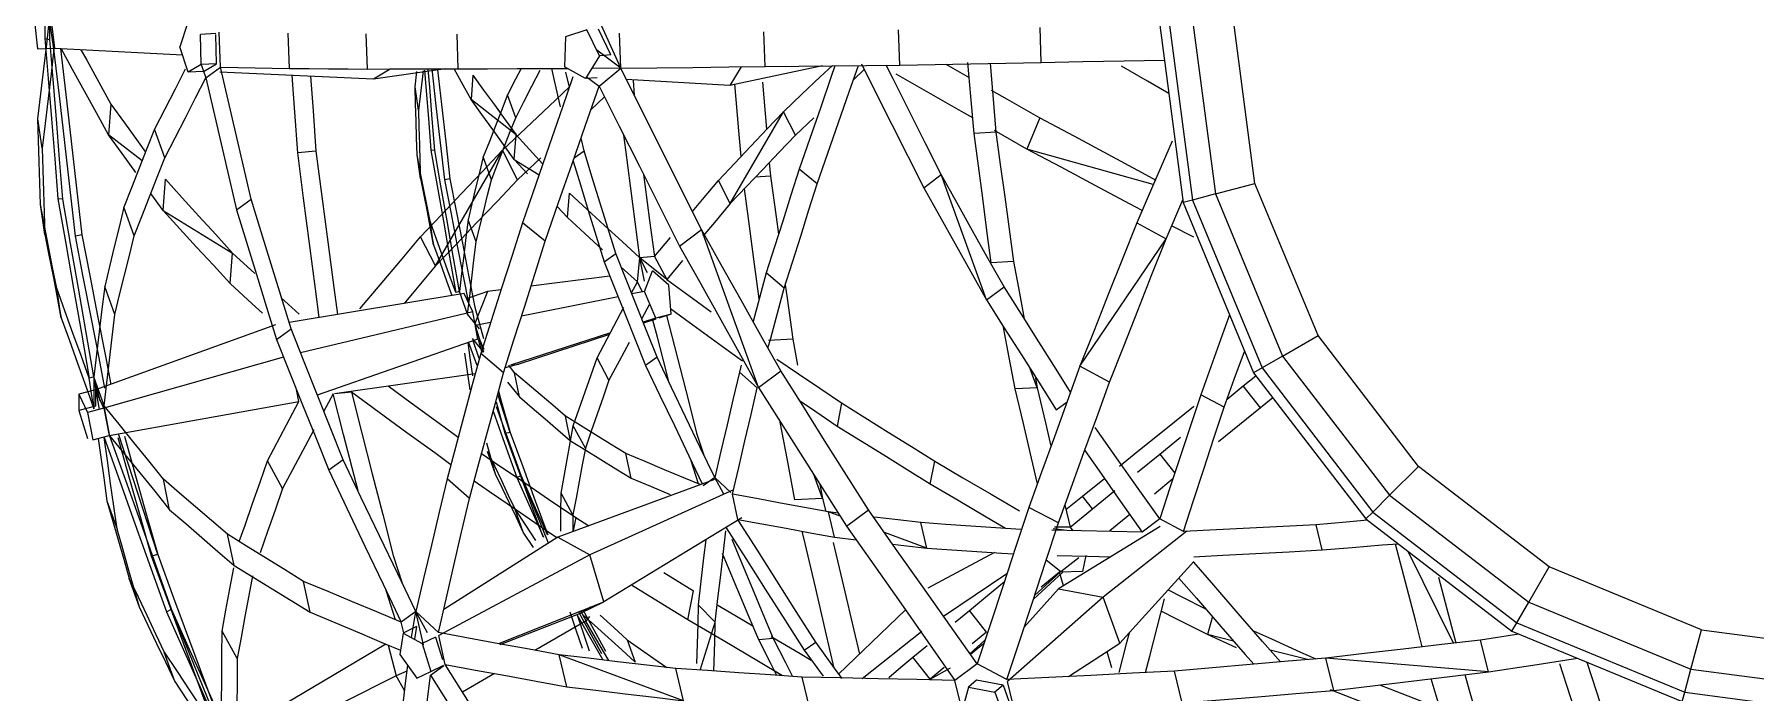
# Model space of a CAD drawing. Header units: inches. Extents: x -1427 to 2274, y -2183 to 260.
# Drawn here: x 785.83 to 793.73, y -434.21 to -431.18 of the extents above; entities that cross this region are included whole.
import ezdxf

# ---------------------------------------------------------------- set-up
doc = ezdxf.new("R2010")
doc.units = ezdxf.units.IN
doc.header["$MEASUREMENT"] = 0
doc.layers.add('G-IMPT', color=8, linetype='Continuous', lineweight=9)

# ---------------------------------------------------------------- blocks, each defined once
blk = doc.blocks.new('Family - ___-2596914-_A1004 - Light Fixture Schedule')
at = {"layer": 'G-IMPT'}
for p, q in [((-22.6524, -431.1246), (-22.638, -431.2503)), ((-22.5626, -431.2507), (-22.5825, -431.1138)), ((-22.5751, -431.1223), (-22.5606, -431.248)), ((-21.9501, -431.1341), (-21.9852, -431.2415)), ((-19.9621, -431.3397), (-20.0724, -431.0964)), ((-17.4917, -431.1182), (-17.3814, -431.9565)), ((-17.447, -431.1182), (-17.3382, -431.9449)), ((-17.338, -431.1182), (-17.2329, -431.9167)), ((-17.0516, -431.8681), (-17.1503, -431.1182)), ((-22.6043, -431.2036), (-22.5816, -431.208)), ((-21.8197, -431.1807), (-21.89, -431.1843)), ((-21.8878, -431.3228), (-21.89, -431.1843)), ((-21.8176, -431.3192), (-21.8196, -431.1843)), ((-21.7984, -431.3352), (-21.8042, -431.1736)), ((-21.4816, -431.3402), (-21.4873, -431.179)), ((-21.1239, -431.3431), (-21.1296, -431.1817)), ((-20.7074, -431.3416), (-20.713, -431.1834)), ((-20.216, -431.1952), (-20.22, -431.3334)), ((-20.1168, -431.1633), (-20.216, -431.1952)), ((-20.0595, -431.2819), (-20.1168, -431.1633)), ((-20.0067, -431.278), (-20.0641, -431.1595)), ((-19.9621, -431.3397), (-19.9679, -431.178)), ((-19.2998, -431.3319), (-19.3054, -431.1723)), ((-18.682, -431.3247), (-18.6877, -431.163)), ((-18.0321, -431.3126), (-18.0377, -431.153)), ((-22.638, -431.2503), (-22.5627, -431.2481)), ((-22.5606, -431.248), (-21.973, -431.2786)), ((-21.9467, -431.3581), (-21.9852, -431.2415)), ((-20.0595, -431.2819), (-20.1232, -431.387)), ((-19.9621, -431.3397), (-20.0715, -431.257)), ((-20.0067, -431.278), (-20.0595, -431.2819)), ((-21.8878, -431.3228), (-21.9467, -431.3581)), ((-21.8764, -431.3545), (-21.9467, -431.3581)), ((-21.8176, -431.3192), (-21.8878, -431.3228)), ((-21.8877, -431.3228), (-21.8658, -431.3836)), ((-21.8763, -431.3545), (-21.8176, -431.3192)), ((-21.8658, -431.3836), (-21.7984, -431.3352)), ((-21.0959, -431.3894), (-21.8021, -431.3579)), ((-20.7655, -431.3418), (-21.0959, -431.3894)), ((-21.0198, -431.3437), (-21.0959, -431.3894)), ((-20.906, -431.4253), (-20.8976, -431.3546)), ((-20.6407, -431.3713), (-20.6486, -431.4829)), ((-20.1232, -431.387), (-20.22, -431.3334)), ((-20.1978, -431.4261), (-20.2136, -431.3576)), ((-20.0705, -431.3831), (-20.1232, -431.387)), ((-20.1184, -431.3789), (-20.0609, -431.4224)), ((-19.9621, -431.3397), (-20.0951, -431.3406)), ((-20.0609, -431.4224), (-19.9621, -431.3397)), ((-19.0359, -431.3288), (-19.4609, -431.4184)), ((-19.4091, -431.3332), (-19.4609, -431.4184)), ((-18.8445, -431.3451), (-18.8936, -431.3921)), ((-18.4708, -431.3208), (-18.363, -431.3822)), ((-20.8905, -431.5322), (-20.906, -431.4253)), ((-20.444, -431.5665), (-20.4815, -431.4622)), ((-19.4609, -431.4184), (-19.9365, -431.3909)), ((-19.9049, -431.3954), (-19.9002, -431.4634)), ((-19.3112, -431.4033), (-19.2931, -431.619)), ((-22.3021, -431.504), (-22.312, -431.6447)), ((-20.4421, -431.645), (-20.6486, -431.4829)), ((-20.0365, -431.471), (-20.0985, -431.5302)), ((-19.4593, -431.9604), (-19.2153, -431.5391)), ((-19.1604, -431.647), (-19.2153, -431.5391)), ((-22.6171, -431.7069), (-22.6367, -431.5721)), ((-22.054, -431.7502), (-22.1013, -431.6187)), ((-19.0762, -431.5665), (-19.1604, -431.647)), ((-18.0395, -431.5664), (-18.0981, -431.7105)), ((-22.1586, -431.7652), (-22.312, -431.6447)), ((-20.4503, -431.7583), (-20.4421, -431.645)), ((-20.1303, -431.7179), (-20.1437, -431.6599)), ((-18.2407, -431.6335), (-18.3407, -431.6395)), ((-18.0981, -431.7105), (-18.2463, -431.6254)), ((-21.3612, -431.7202), (-21.4444, -431.7273)), ((-20.8807, -431.8458), (-20.8966, -431.737)), ((-20.821, -432.1495), (-20.8966, -431.737)), ((-20.815, -431.7168), (-20.8327, -431.7157)), ((-20.812, -432.247), (-20.5042, -431.7157)), ((-20.5552, -431.8513), (-20.5928, -431.7469)), ((-20.435, -431.8517), (-20.5042, -431.7157)), ((-20.3893, -431.8249), (-20.4503, -431.7583)), ((-20.4503, -431.7583), (-20.3366, -431.828)), ((-20.3288, -431.7502), (-20.435, -431.8517)), ((-20.1751, -431.75), (-20.1303, -431.7179)), ((-19.2801, -431.7725), (-19.2749, -431.8347)), ((-17.5182, -431.8733), (-18.0981, -431.7105)), ((-22.062, -431.9921), (-22.0516, -431.8492)), ((-20.7459, -431.8474), (-20.7691, -431.8521)), ((-19.4593, -431.9604), (-19.5134, -431.8544)), ((-19.2749, -431.8347), (-19.3434, -431.8388)), ((-19.0604, -431.8705), (-19.1428, -431.8029)), ((-18.5712, -431.8886), (-18.4918, -431.8279)), ((-18.2837, -432.4029), (-18.4918, -431.8279)), ((-22.062, -431.9921), (-22.118, -431.9142)), ((-20.2063, -432.0247), (-20.1974, -431.9133)), ((-17.2329, -431.9167), (-17.3382, -431.9449)), ((-17.2329, -431.9167), (-17.0516, -431.8681)), ((-17.2329, -431.9167), (-16.9247, -432.6607)), ((-16.7622, -432.5669), (-17.0516, -431.8681)), ((-22.6047, -432.1025), (-22.6249, -431.9653)), ((-22.5294, -432.4855), (-22.6249, -431.9653)), ((-22.5219, -431.9398), (-22.5443, -431.9384)), ((-22.1942, -432.1094), (-22.2416, -431.9777)), ((-22.062, -431.9921), (-21.743, -432.1876)), ((-21.7255, -431.9892), (-21.6583, -431.9411)), ((-20.2063, -432.0247), (-20.2531, -431.9737)), ((-17.4595, -432.122), (-17.3823, -431.9442)), ((-17.3382, -431.9449), (-17.3814, -431.9565)), ((-17.3814, -431.9565), (-17.0578, -432.7376)), ((-17.3382, -431.9449), (-17.0191, -432.7152)), ((-20.821, -432.1495), (-20.8372, -432.0418)), ((-20.6261, -432.1369), (-20.6628, -432.0346)), ((-20.3089, -432.1337), (-20.4127, -432.0484)), ((-19.6917, -432.1564), (-19.5917, -432.0799)), ((-19.3292, -432.8051), (-19.5917, -432.0799)), ((-17.594, -432.0492), (-17.4595, -432.122)), ((-17.3319, -432.1144), (-17.4341, -432.0635)), ((-22.4347, -432.1045), (-22.4641, -432.1105)), ((-20.812, -432.247), (-20.8803, -432.1133)), ((-19.8076, -432.2036), (-19.7341, -432.1163)), ((-17.8556, -432.7076), (-17.4595, -432.122)), ((-21.7542, -432.3281), (-21.743, -432.1876)), ((-21.743, -432.1876), (-21.6411, -432.281)), ((-20.0381, -432.2276), (-19.9847, -432.1895)), ((-19.8858, -432.3202), (-19.96, -432.2518)), ((-19.8858, -432.3202), (-19.8745, -432.2094)), ((-19.8076, -432.2036), (-19.8745, -432.2094)), ((-19.7507, -432.3086), (-19.8745, -432.2094)), ((-19.8386, -432.2786), (-19.8745, -432.2094)), ((-19.8536, -432.3164), (-19.8745, -432.2094)), ((-19.8076, -432.2036), (-19.7507, -432.3086)), ((-19.6779, -432.2216), (-19.7507, -432.3086)), ((-18.1598, -432.2263), (-18.2616, -432.2322)), ((-20.0115, -432.2941), (-20.3739, -432.3392)), ((-19.9126, -432.371), (-19.8858, -432.3202)), ((-19.8615, -432.368), (-19.8858, -432.3202)), ((-19.8534, -432.3637), (-19.8161, -432.2698)), ((-19.7406, -432.3345), (-19.8161, -432.2698)), ((-19.2117, -432.349), (-19.295, -432.2784)), ((-22.5294, -432.4855), (-22.55, -432.3497)), ((-22.2836, -432.4696), (-22.33, -432.3406)), ((-21.521, -432.3911), (-21.4375, -432.4678)), ((-20.6802, -432.3735), (-21.4838, -432.5065)), ((-20.7022, -432.3645), (-20.7194, -432.3684)), ((-20.6647, -432.469), (-20.7022, -432.3645)), ((-20.6412, -432.4571), (-20.6802, -432.3735)), ((-20.5726, -432.364), (-20.669, -432.3977)), ((-20.5726, -432.364), (-20.6309, -432.5109)), ((-20.5113, -432.3563), (-20.5726, -432.364)), ((-19.9739, -432.3881), (-20.4178, -432.4781)), ((-19.8534, -432.3637), (-19.9109, -432.3754)), ((-19.8009, -432.4865), (-19.8534, -432.3637)), ((-19.7312, -432.4685), (-19.7406, -432.3345)), ((-18.2837, -432.4029), (-18.2031, -432.3422)), ((-20.6412, -432.4571), (-21.4311, -432.6457)), ((-20.6107, -432.5359), (-20.6647, -432.469)), ((-20.6171, -432.5831), (-20.6412, -432.4571)), ((-20.6314, -432.4364), (-20.591, -432.5801)), ((-19.8322, -432.4259), (-19.8658, -432.4889)), ((-19.8022, -432.4869), (-19.8592, -432.5054)), ((-19.7312, -432.4685), (-19.8009, -432.4865)), ((-19.7312, -432.4685), (-19.7873, -432.4869)), ((-21.5468, -432.5171), (-22.3728, -432.8162)), ((-21.542, -432.5841), (-21.4747, -432.5359)), ((-20.5595, -432.5068), (-20.629, -432.5209)), ((-20.5897, -432.642), (-20.6289, -432.5211)), ((-20.5888, -432.6312), (-20.6234, -432.5502)), ((-20.0092, -432.5542), (-20.4672, -432.7029)), ((-20.0129, -432.5612), (-20.4297, -432.6985)), ((-19.8002, -432.4912), (-19.8574, -432.51)), ((-16.9247, -432.6607), (-16.7622, -432.5669)), ((-16.3017, -433.1669), (-16.7622, -432.5669)), ((-20.6171, -432.5831), (-21.3547, -432.84)), ((-20.6598, -432.598), (-20.6224, -432.7029)), ((-20.6438, -432.5795), (-20.5922, -432.6431)), ((-20.611, -432.6715), (-20.6397, -432.5909)), ((-20.5972, -432.6451), (-20.6142, -432.5853)), ((-20.4997, -432.7372), (-20.6047, -432.6481)), ((-19.1729, -432.5824), (-19.2839, -432.5888)), ((-19.1729, -432.5824), (-19.1502, -432.7029)), ((-21.5094, -432.6657), (-22.3337, -432.8997)), ((-20.4297, -432.6985), (-20.4926, -432.7148)), ((-20.4488, -432.7368), (-20.4761, -432.7029)), ((-20.4599, -432.7029), (-20.4297, -432.6985)), ((-20.0159, -432.7707), (-20.07, -432.6694)), ((-19.7953, -432.6663), (-19.8476, -432.7037)), ((-19.4086, -432.7029), (-19.4173, -432.7352)), ((-18.0508, -432.8066), (-18.0827, -432.7198)), ((-17.7186, -432.7803), (-17.8556, -432.7076)), ((-17.0191, -432.7152), (-17.0578, -432.7376)), ((-16.9247, -432.6607), (-17.0191, -432.7152)), ((-17.0191, -432.7152), (-16.5115, -433.3767)), ((-16.9247, -432.6607), (-16.4344, -433.2996)), ((-22.3797, -432.7566), (-22.4013, -432.7616)), ((-22.3794, -432.9022), (-22.4013, -432.7616)), ((-22.3797, -432.7566), (-22.3794, -432.9022)), ((-22.3543, -432.9051), (-22.3797, -432.7566)), ((-22.3501, -432.8654), (-22.3797, -432.7566)), ((-22.3323, -432.8885), (-22.3797, -432.7566)), ((-21.2761, -432.8319), (-20.6295, -432.7405)), ((-20.4809, -432.7805), (-20.4266, -432.8475)), ((-20.4266, -432.8475), (-20.4488, -432.7368)), ((-19.336, -432.8065), (-19.4173, -432.7352)), ((-19.3292, -432.8051), (-19.2276, -432.7286)), ((-18.0606, -432.7546), (-18.0508, -432.8066)), ((-17.1797, -432.8581), (-17.1057, -432.7976)), ((-17.1057, -432.7976), (-17.0477, -432.7508)), ((-17.0267, -432.8987), (-17.1057, -432.7976)), ((-17.0578, -432.7376), (-16.5431, -433.4083)), ((-22.3728, -432.8162), (-22.448, -432.8358)), ((-22.448, -432.8358), (-22.409, -432.9194)), ((-22.448, -432.8358), (-22.4479, -432.9102)), ((-22.3337, -432.8997), (-22.3728, -432.8162)), ((-22.3728, -432.8162), (-22.3727, -432.8905)), ((-22.3096, -433.0257), (-21.4394, -432.8695)), ((-21.4394, -432.8695), (-21.4502, -432.8136)), ((-21.2823, -432.8341), (-21.3247, -432.9136)), ((-21.1977, -432.8268), (-21.2761, -432.8336)), ((-20.4922, -433.0167), (-20.5328, -432.8729)), ((-20.4698, -433.011), (-20.5266, -432.8362)), ((-18.9493, -432.8757), (-18.9686, -432.9839)), ((-18.0508, -432.8066), (-18.1517, -432.8116)), ((-17.9638, -432.9072), (-17.9139, -432.8699)), ((-17.1933, -432.8953), (-17.3003, -432.8388)), ((-16.9697, -432.8524), (-17.0267, -432.8987)), ((-22.3727, -432.8905), (-22.4479, -432.9102)), ((-22.4479, -432.9102), (-22.4089, -433.0397)), ((-22.3337, -432.8997), (-22.409, -432.9194)), ((-22.409, -432.9194), (-22.3848, -433.0454)), ((-22.3337, -432.8997), (-22.3096, -433.0257)), ((-22.3059, -433.0279), (-22.3304, -432.8987)), ((-20.1921, -433.05), (-20.2158, -432.9367)), ((-17.3337, -432.8921), (-17.3319, -432.8906)), ((-17.3319, -432.8944), (-17.3337, -432.8921)), ((-22.3848, -433.0454), (-22.3096, -433.0257)), ((-22.0865, -433.5721), (-22.2665, -433.018)), ((-20.4698, -433.011), (-20.4922, -433.0167)), ((-20.1242, -433.0828), (-20.1795, -432.9811)), ((-19.6136, -433.0137), (-19.5802, -433.115)), ((-17.4885, -433.1103), (-17.3928, -433.0321)), ((-20.5359, -433.2026), (-20.5733, -433.0979)), ((-19.9148, -433.2203), (-19.939, -433.1081)), ((-17.5914, -433.1942), (-17.4885, -433.1103)), ((-17.4885, -433.1103), (-17.4195, -433.1985)), ((-21.514, -433.269), (-21.5822, -433.1413)), ((-21.2357, -433.1374), (-21.3017, -433.1846)), ((-19.6046, -433.2477), (-19.6394, -433.1413)), ((-18.5414, -433.2482), (-18.5209, -433.143)), ((-16.4344, -433.2996), (-16.3017, -433.1669)), ((-15.7017, -433.6274), (-16.3017, -433.1669)), ((-22.0321, -433.3659), (-22.0601, -433.2263)), ((-20.6564, -433.3142), (-20.7589, -433.2243)), ((-20.4386, -433.2186), (-20.4196, -433.2091)), ((-20.294, -433.5191), (-20.4196, -433.2091)), ((-19.532, -433.2267), (-20.2511, -433.492)), ((-19.4445, -433.2752), (-20.1038, -433.5735)), ((-19.5308, -433.2181), (-19.5843, -433.2562)), ((-19.4884, -433.295), (-19.5308, -433.2181)), ((-19.4575, -433.2864), (-19.5308, -433.2181)), ((-19.0355, -433.3143), (-19.0756, -433.2049)), ((-19.0478, -433.2488), (-19.0355, -433.3143)), ((-17.8434, -433.303), (-17.7428, -433.2219)), ((-17.4281, -433.2244), (-17.5131, -433.2942)), ((-22.3197, -433.3252), (-22.2731, -433.4555)), ((-20.1811, -433.3887), (-20.2358, -433.2899)), ((-19.4244, -433.4111), (-19.449, -433.2944)), ((-19.0355, -433.3143), (-19.1626, -433.3207)), ((-19.0355, -433.3143), (-19.0215, -433.3734)), ((-17.9538, -433.4262), (-18.0888, -433.355)), ((-17.9239, -433.3441), (-17.8999, -433.4458)), ((-17.919, -433.3648), (-17.8434, -433.303)), ((-17.7973, -433.3619), (-17.8434, -433.303)), ((-16.5115, -433.3767), (-16.4344, -433.2996)), ((-16.4344, -433.2996), (-15.7955, -433.7899)), ((-20.4092, -433.4687), (-20.4461, -433.3654)), ((-20.1811, -433.3887), (-20.1813, -433.4623)), ((-20.1687, -433.4015), (-20.1796, -433.4623)), ((-20.1687, -433.4015), (-20.1083, -433.4393)), ((-19.406, -433.4032), (-20.039, -433.7891)), ((-18.9818, -433.4914), (-19.0091, -433.3757)), ((-18.9545, -433.3958), (-19.0091, -433.3757)), ((-18.9639, -433.3809), (-19.0091, -433.3757)), ((-18.9257, -433.4413), (-18.8256, -433.3664)), ((-18.5568, -433.5427), (-18.5848, -433.4251)), ((-17.6265, -433.3873), (-17.7179, -433.4623)), ((-17.4889, -433.4082), (-17.5695, -433.4685)), ((-17.3802, -433.4655), (-17.4889, -433.4082)), ((-16.7429, -433.5507), (-16.7706, -433.4349)), ((-16.5115, -433.3767), (-16.5431, -433.4083)), ((-16.5431, -433.4083), (-15.8724, -433.923)), ((-16.5115, -433.3767), (-15.85, -433.8843)), ((-21.7362, -433.6214), (-21.7661, -433.4784)), ((-20.2511, -433.492), (-20.7743, -433.8231)), ((-20.3623, -433.5398), (-20.4092, -433.4687)), ((-20.2511, -433.492), (-20.1038, -433.5735)), ((-18.9818, -433.4914), (-18.882, -433.5035)), ((-18.5568, -433.5427), (-18.752, -433.4706)), ((-17.9772, -433.4527), (-17.9152, -433.4595)), ((-17.8999, -433.4458), (-17.9715, -433.4462)), ((-17.4866, -433.4425), (-17.9532, -433.7291)), ((-17.8999, -433.4458), (-17.887, -433.4623)), ((-17.3647, -433.4648), (-17.7479, -433.7666)), ((-22.0865, -433.5721), (-22.1147, -433.5793)), ((-21.0066, -433.5756), (-20.9645, -433.7034)), ((-20.1038, -433.5735), (-20.7962, -433.9424)), ((-20.039, -433.7891), (-20.1038, -433.5735)), ((-18.2474, -433.5626), (-18.5522, -433.7257)), ((-18.0093, -433.5953), (-17.9426, -433.6492)), ((-17.9426, -433.6492), (-17.8606, -433.5845)), ((-17.8273, -433.5761), (-17.8436, -433.6501)), ((-16.1404, -433.9782), (-16.3486, -433.5576)), ((-19.7635, -433.6544), (-19.6284, -433.7386)), ((-18.1898, -433.6597), (-18.4803, -433.8555)), ((-17.9335, -433.6517), (-18.0686, -433.7761)), ((-17.9456, -433.6519), (-18.0625, -433.7577)), ((-17.9489, -433.6519), (-18.0327, -433.7207)), ((-17.9295, -433.7146), (-17.9489, -433.6519)), ((-17.8436, -433.6501), (-17.9456, -433.6519)), ((-17.3319, -433.6042), (-17.6725, -433.979)), ((-15.7955, -433.7899), (-15.7017, -433.6274)), ((-15.0029, -433.9168), (-15.7017, -433.6274)), ((-22.1699, -433.8138), (-22.2171, -433.6818)), ((-21.3865, -433.8361), (-21.417, -433.6946)), ((-20.9953, -433.8707), (-21.0391, -433.7365)), ((-19.6542, -433.8714), (-19.6284, -433.7386)), ((-17.9532, -433.7291), (-18.1108, -433.905)), ((-17.9532, -433.7291), (-17.7479, -433.7666)), ((-22.0471, -433.8339), (-22.0232, -433.8221)), ((-21.7396, -434.5219), (-22.0232, -433.8221)), ((-20.5215, -433.9794), (-20.039, -433.7891)), ((-20.1463, -433.8407), (-20.039, -433.7891)), ((-20.1012, -433.8136), (-20.1463, -433.8407)), ((-20.1201, -433.8763), (-20.1455, -433.8311)), ((-19.6062, -433.8018), (-19.5285, -433.8817)), ((-18.9647, -434.1224), (-18.6558, -433.8254)), ((-18.4266, -433.8819), (-18.3617, -433.8284)), ((-18.2843, -433.9272), (-18.3617, -433.8284)), ((-17.7479, -433.7666), (-18.1876, -434.1537)), ((-17.6725, -433.979), (-17.7479, -433.7666)), ((-15.85, -433.8843), (-15.7955, -433.7899)), ((-15.7955, -433.7899), (-15.0515, -434.0981)), ((-20.9021, -433.8334), (-20.9696, -433.8814)), ((-20.9564, -433.9371), (-20.9696, -433.8814)), ((-20.8991, -433.9022), (-20.9599, -433.9322)), ((-20.9225, -433.9529), (-20.9021, -433.8334)), ((-20.8991, -433.9022), (-20.9084, -433.9607)), ((-20.8673, -433.9857), (-20.9021, -433.8334)), ((-20.8482, -433.9313), (-20.9021, -433.8334)), ((-20.7989, -433.9296), (-20.9021, -433.8334)), ((-20.5158, -433.9844), (-20.1463, -433.8407)), ((-20.1201, -433.8763), (-20.3555, -434.0115)), ((-20.1047, -433.8563), (-20.1201, -433.8763)), ((-19.5977, -434.1021), (-19.5285, -433.8817)), ((-17.2472, -433.8566), (-17.2691, -433.9391)), ((-15.8724, -433.923), (-15.85, -433.8843)), ((-15.85, -433.8843), (-15.0797, -434.2034)), ((-21.7223, -434.0485), (-21.7914, -433.9239)), ((-21.0396, -433.9826), (-21.7855, -434.4249)), ((-21.0289, -433.9871), (-20.992, -434.1279)), ((-20.9599, -433.9322), (-20.9755, -434.0302)), ((-20.9599, -433.9322), (-20.8724, -433.9806)), ((-20.8117, -433.9506), (-20.8724, -433.9806)), ((-20.8724, -433.9806), (-20.8339, -434.1087)), ((-20.8117, -433.9506), (-20.7806, -434.0539)), ((-20.768, -434.0768), (-20.7962, -433.9424)), ((-19.9318, -433.9626), (-19.895, -434.0649)), ((-19.2619, -433.9568), (-19.3288, -433.9625)), ((-19.1199, -434.0109), (-19.0671, -433.9732)), ((-18.8538, -434.14), (-18.5807, -433.9231)), ((-18.6212, -434.0425), (-18.5563, -433.989)), ((-18.2907, -433.9642), (-18.3595, -434.0266)), ((-18.2966, -433.982), (-18.3572, -434.0299)), ((-18.2843, -433.9272), (-18.3488, -433.9812)), ((-17.9069, -434.1312), (-17.6725, -433.979)), ((-17.1495, -433.969), (-17.2691, -433.9391)), ((-17.1362, -433.9992), (-17.2691, -433.9391)), ((-15.8402, -433.9364), (-16.0164, -433.9638)), ((-15.9797, -434.1097), (-16.0164, -433.9638)), ((-15.8724, -433.923), (-15.0913, -434.2466)), ((-15.0515, -434.0981), (-15.0029, -433.9168)), ((-15.0029, -433.9168), (-14.253, -434.0155)), ((-22.0101, -434.1495), (-22.0566, -434.0192)), ((-20.9755, -434.0302), (-20.8976, -434.1393)), ((-20.2097, -434.1781), (-20.2441, -434.0321)), ((-19.6737, -434.2428), (-20.2441, -434.0321)), ((-19.1199, -434.0109), (-19.0332, -434.1303)), ((-18.5422, -434.1433), (-18.6212, -434.0425)), ((-17.7314, -434.0172), (-17.7093, -434.0895)), ((-16.8103, -434.0539), (-16.9817, -434.011)), ((-16.6905, -434.195), (-16.7265, -434.0466)), ((-15.9797, -434.1097), (-16.7265, -434.0466)), ((-20.992, -434.1279), (-21.7621, -434.514)), ((-20.9442, -434.1064), (-20.992, -434.1279)), ((-20.9543, -434.1951), (-20.992, -434.1279)), ((-20.8976, -434.1393), (-20.8339, -434.1087)), ((-20.8354, -434.125), (-20.7732, -434.0805)), ((-20.8339, -434.1087), (-20.7732, -434.0786)), ((-20.5409, -434.118), (-20.688, -434.2025)), ((-19.6737, -434.2428), (-19.709, -434.0945)), ((-19.0949, -434.2801), (-19.1298, -434.134)), ((-18.4777, -434.0893), (-18.5422, -434.1433)), ((-18.5422, -434.1435), (-18.4483, -434.0913)), ((-18.3267, -434.0731), (-18.4284, -434.1492)), ((-18.1896, -434.1454), (-18.3267, -434.0731)), ((-17.3857, -434.2529), (-17.4207, -434.1068)), ((-15.0797, -434.2034), (-15.0515, -434.0981)), ((-15.0515, -434.0981), (-14.253, -434.2032)), ((-18.3929, -434.2975), (-18.4284, -434.1492)), ((-18.3668, -434.1803), (-18.3974, -434.2926)), ((-18.3294, -434.1489), (-18.3668, -434.1803)), ((-18.3668, -434.1803), (-18.2449, -434.2026)), ((-18.2075, -434.1712), (-18.3294, -434.1489)), ((-18.2075, -434.1712), (-18.2449, -434.2026)), ((-18.2449, -434.2026), (-18.2001, -434.3287)), ((-18.2075, -434.1712), (-18.1627, -434.2973)), ((-18.1541, -434.2937), (-18.1876, -434.1537)), ((-15.0913, -434.2466), (-15.0797, -434.2034)), ((-15.0797, -434.2034), (-14.253, -434.3123))]:
    blk.add_line(p, q, dxfattribs=at)
at = {"layer": 'G-IMPT', "flags": 128}
for points in [[(-22.5969, -430.4666), (-22.5987, -430.6509), (-22.6006, -430.8351), (-22.6025, -431.0194), (-22.6043, -431.2036)], [(-22.5816, -431.208), (-22.5798, -431.0245), (-22.5779, -430.8409), (-22.5761, -430.6574), (-22.5743, -430.4738)], [(-22.6367, -431.5721), (-22.6231, -431.4575), (-22.6096, -431.3429), (-22.596, -431.2284), (-22.5825, -431.1138)], [(-22.6043, -431.2036), (-22.5893, -431.3873), (-22.5743, -431.571), (-22.5593, -431.7547), (-22.5443, -431.9384)], [(-22.5219, -431.9398), (-22.5368, -431.7568), (-22.5517, -431.5739), (-22.5667, -431.391), (-22.5816, -431.208)], [(-22.5626, -431.2507), (-22.5762, -431.3648), (-22.5899, -431.4788), (-22.6035, -431.5929), (-22.6171, -431.7069)], [(-22.4641, -432.1105), (-22.4887, -431.8955), (-22.5133, -431.6806), (-22.538, -431.4657), (-22.5626, -431.2507)], [(-22.5323, -431.2495), (-22.5083, -431.4596), (-22.4838, -431.6746), (-22.4593, -431.8895), (-22.4347, -432.1045)], [(-22.312, -431.6447), (-22.3672, -431.5447), (-22.4224, -431.4447), (-22.4776, -431.3447), (-22.5301, -431.2496)], [(-22.4391, -431.2543), (-22.4125, -431.3028), (-22.3573, -431.4034), (-22.3021, -431.504)], [(-18.0321, -431.3126), (-17.8416, -431.3089), (-17.6512, -431.3053), (-17.4676, -431.3018)], [(-21.9603, -431.3434), (-22.0073, -431.4352), (-22.0543, -431.5269), (-22.1013, -431.6187)], [(-22.054, -431.7502), (-22.007, -431.6585), (-21.9599, -431.5669), (-21.9129, -431.4752), (-21.8658, -431.3836)], [(-21.8658, -431.3836), (-21.8307, -431.535), (-21.7956, -431.6864), (-21.7606, -431.8378), (-21.7255, -431.9892)], [(-21.7984, -431.3352), (-21.7192, -431.3365), (-21.64, -431.3377), (-21.5608, -431.339), (-21.4816, -431.3402)], [(-21.6583, -431.9411), (-21.6933, -431.7897), (-21.7283, -431.6382), (-21.7634, -431.4867), (-21.7984, -431.3352)], [(-21.4816, -431.3402), (-21.3922, -431.3409), (-21.3028, -431.3417), (-21.2133, -431.3424), (-21.1239, -431.3431)], [(-21.4444, -431.7273), (-21.4575, -431.5416), (-21.4694, -431.3727)], [(-21.3849, -431.3765), (-21.374, -431.5344), (-21.3612, -431.7202)], [(-21.1239, -431.3431), (-21.0198, -431.3427), (-20.9156, -431.3423), (-20.8115, -431.342), (-20.7074, -431.3416)], [(-20.8689, -431.3514), (-20.8797, -431.4418), (-20.8905, -431.5322)], [(-20.8627, -431.3485), (-20.8565, -431.4245), (-20.8446, -431.5701), (-20.8327, -431.7157)], [(-20.815, -431.7168), (-20.8268, -431.5718), (-20.8386, -431.4267), (-20.8453, -431.3455)], [(-20.7691, -431.8521), (-20.7887, -431.6817), (-20.8082, -431.5113), (-20.8276, -431.3423)], [(-20.803, -431.3472), (-20.7848, -431.5065), (-20.7653, -431.677), (-20.7459, -431.8474)], [(-20.6486, -431.4829), (-20.6923, -431.4036), (-20.7265, -431.3416)], [(-20.7074, -431.3416), (-20.5726, -431.3415), (-20.4379, -431.3413), (-20.3032, -431.3412), (-20.206, -431.3411)], [(-20.6407, -431.3713), (-20.5911, -431.4397), (-20.5414, -431.5081), (-20.4917, -431.5766), (-20.4421, -431.645)], [(-20.4196, -431.3413), (-20.4443, -431.3895), (-20.4815, -431.4622)], [(-20.444, -431.5665), (-20.4067, -431.4938), (-20.3694, -431.4212), (-20.3321, -431.3485)], [(-20.1816, -431.3793), (-20.2295, -431.5179), (-20.2906, -431.6948), (-20.3517, -431.8716), (-20.4127, -432.0484)], [(-20.2797, -431.3412), (-20.267, -431.3959), (-20.2392, -431.5159)], [(-19.9621, -431.3397), (-19.7965, -431.3377), (-19.631, -431.3358), (-19.4654, -431.3338), (-19.2998, -431.3319)], [(-19.5917, -432.0799), (-19.6843, -431.8948), (-19.7769, -431.7098), (-19.8695, -431.5247), (-19.9621, -431.3397)], [(-19.2998, -431.3319), (-19.1453, -431.3301), (-18.9909, -431.3283), (-18.8364, -431.3265), (-18.682, -431.3247)], [(-19.2153, -431.5391), (-19.1308, -431.4591), (-19.0464, -431.379), (-18.9909, -431.3264)], [(-18.9788, -431.3282), (-18.9975, -431.3824), (-19.0459, -431.5225), (-19.0944, -431.6627), (-19.1428, -431.8029)], [(-19.0604, -431.8705), (-19.0113, -431.7295), (-18.9621, -431.5886), (-18.913, -431.4476), (-18.8709, -431.3269)], [(-18.8573, -431.3197), (-18.7907, -431.4521), (-18.7175, -431.5976), (-18.6443, -431.7431), (-18.5712, -431.8886)], [(-18.4918, -431.8279), (-18.5652, -431.6812), (-18.6387, -431.5345), (-18.7121, -431.3877), (-18.7433, -431.3254)], [(-18.3469, -431.5677), (-18.3978, -431.5384), (-18.5477, -431.4524), (-18.6975, -431.3664)], [(-18.682, -431.3247), (-18.5195, -431.3217), (-18.357, -431.3186), (-18.1946, -431.3156), (-18.0321, -431.3126)], [(-18.3407, -431.6395), (-18.3555, -431.4685), (-18.3689, -431.313)], [(-18.2673, -431.317), (-18.2551, -431.4625), (-18.2407, -431.6335)], [(-17.4474, -431.4548), (-17.5453, -431.3986), (-17.6641, -431.3304)], [(-20.8966, -431.737), (-20.899, -431.6591), (-20.9013, -431.5812), (-20.9036, -431.5032), (-20.906, -431.4253)], [(-20.4815, -431.4622), (-20.5093, -431.5334), (-20.5371, -431.6046), (-20.5649, -431.6757), (-20.5928, -431.7469)], [(-20.5042, -431.7157), (-20.3976, -431.6147), (-20.2911, -431.5137), (-20.1973, -431.4247)], [(-20.3089, -432.1337), (-20.2469, -431.9558), (-20.1849, -431.778), (-20.1229, -431.6002), (-20.0609, -431.4224)], [(-20.0609, -431.4224), (-19.9686, -431.6059), (-19.8763, -431.7894), (-19.784, -431.9729), (-19.6917, -432.1564)], [(-19.4095, -431.7445), (-19.4197, -431.6266), (-19.4384, -431.4109)], [(-18.2615, -431.44), (-18.1895, -431.481), (-18.0395, -431.5664)], [(-22.3021, -431.504), (-22.2395, -431.5903), (-22.1768, -431.6766), (-22.1425, -431.724)], [(-20.8905, -431.5322), (-20.888, -431.6106), (-20.8856, -431.689), (-20.8831, -431.7674), (-20.8807, -431.8458)], [(-20.4503, -431.7583), (-20.4999, -431.6894), (-20.5494, -431.6206), (-20.599, -431.5517), (-20.6486, -431.4829)], [(-19.5134, -431.8544), (-19.4389, -431.7755), (-19.3643, -431.6967), (-19.2898, -431.6179), (-19.2153, -431.5391)], [(-22.6249, -431.9653), (-22.6278, -431.867), (-22.6308, -431.7687), (-22.6337, -431.6704), (-22.6367, -431.5721)], [(-22.1013, -431.6187), (-22.1364, -431.7084), (-22.1715, -431.7982), (-22.2065, -431.888), (-22.2416, -431.9777)], [(-20.5552, -431.8513), (-20.5274, -431.7801), (-20.4996, -431.7089), (-20.4718, -431.6377), (-20.444, -431.5665)], [(-18.0395, -431.5664), (-17.8832, -431.6504), (-17.7268, -431.7345), (-17.5705, -431.8185), (-17.5065, -431.8529)], [(-22.187, -431.8184), (-22.2495, -431.7316), (-22.312, -431.6447)], [(-20.4421, -431.645), (-20.3809, -431.7121), (-20.3197, -431.7791)], [(-19.8745, -432.2094), (-19.896, -432.0442), (-19.9176, -431.8789), (-19.9392, -431.7136), (-19.9478, -431.6472)], [(-19.1604, -431.647), (-19.2352, -431.7253), (-19.3099, -431.8037), (-19.3846, -431.882), (-19.4593, -431.9604)], [(-18.2616, -432.2322), (-18.2813, -432.084), (-18.3011, -431.9359), (-18.3209, -431.7877), (-18.3407, -431.6395)], [(-18.2407, -431.6335), (-18.2204, -431.7817), (-18.2002, -431.9299), (-18.18, -432.0781), (-18.1598, -432.2263)], [(-17.4321, -431.6736), (-17.5131, -431.8614), (-17.594, -432.0492)], [(-22.6171, -431.7069), (-22.614, -431.8058), (-22.6109, -431.9047), (-22.6078, -432.0036), (-22.6047, -432.1025)], [(-22.1942, -432.1094), (-22.1592, -432.0196), (-22.1241, -431.9298), (-22.0891, -431.84), (-22.054, -431.7502)], [(-21.3458, -432.4836), (-21.3628, -432.3527), (-21.39, -432.1442), (-21.4172, -431.9358), (-21.4444, -431.7273)], [(-21.3612, -431.7202), (-21.3337, -431.9286), (-21.3062, -432.137), (-21.2788, -432.3454), (-21.2624, -432.4698)], [(-20.8372, -432.0418), (-20.8521, -431.9656), (-20.8669, -431.8894), (-20.8818, -431.8132), (-20.8966, -431.737)], [(-20.8803, -432.1133), (-20.7862, -432.0139), (-20.6922, -431.9145), (-20.5982, -431.8151), (-20.5042, -431.7157)], [(-20.8327, -431.7157), (-20.8044, -431.8789), (-20.776, -432.0421), (-20.7477, -432.2052), (-20.7194, -432.3684)], [(-20.7022, -432.3645), (-20.7304, -432.2025), (-20.7586, -432.0406), (-20.7868, -431.8787), (-20.815, -431.7168)], [(-20.5928, -431.7469), (-20.6103, -431.8188), (-20.6278, -431.8907), (-20.6453, -431.9626), (-20.6628, -432.0346)], [(-20.1806, -431.7657), (-20.1472, -431.8739), (-20.1108, -431.9918), (-20.0745, -432.1097), (-20.0381, -432.2276)], [(-19.9847, -432.1895), (-20.0211, -432.0716), (-20.0575, -431.9537), (-20.0939, -431.8358), (-20.1303, -431.7179)], [(-17.5695, -431.9925), (-17.6277, -431.9614), (-17.7845, -431.8778), (-17.9413, -431.7941), (-18.0981, -431.7105)], [(-22.0516, -431.8492), (-21.9744, -431.9338), (-21.8973, -432.0184), (-21.8201, -432.103), (-21.743, -432.1876)], [(-20.8807, -431.8458), (-20.8657, -431.9217), (-20.8508, -431.9976), (-20.8359, -432.0735), (-20.821, -432.1495)], [(-20.435, -431.8517), (-20.5293, -431.9505), (-20.6235, -432.0494), (-20.7177, -432.1482), (-20.812, -432.247)], [(-20.6593, -432.4184), (-20.6834, -432.2942), (-20.712, -432.1468), (-20.7405, -431.9995), (-20.7691, -431.8521)], [(-20.7459, -431.8474), (-20.7173, -431.9947), (-20.6887, -432.1419), (-20.6601, -432.2892), (-20.6314, -432.4364)], [(-20.6261, -432.1369), (-20.6084, -432.0655), (-20.5906, -431.9941), (-20.5729, -431.9227), (-20.5552, -431.8513)], [(-19.8572, -431.8274), (-19.8512, -431.8732), (-19.8294, -432.0384), (-19.8076, -432.2036)], [(-19.6333, -431.9967), (-19.587, -431.9417), (-19.5134, -431.8544)], [(-19.1428, -431.8029), (-19.1808, -431.9218), (-19.2189, -432.0407), (-19.257, -432.1595), (-19.295, -432.2784)], [(-19.2749, -431.8347), (-19.2494, -432.0216), (-19.2385, -432.1018)], [(-18.2031, -432.3422), (-18.2753, -432.2136), (-18.3475, -432.0851), (-18.4197, -431.9565), (-18.4918, -431.8279)], [(-20.1974, -431.9133), (-20.1167, -431.9873), (-20.0359, -432.0614), (-19.9552, -432.1354), (-19.8745, -432.2094)], [(-19.3269, -432.3976), (-19.3512, -432.2161), (-19.3761, -432.0292), (-19.3944, -431.8923)], [(-19.2117, -432.349), (-19.1739, -432.2294), (-19.1361, -432.1098), (-19.0982, -431.9901), (-19.0604, -431.8705)], [(-18.5712, -431.8886), (-18.4993, -432.0171), (-18.4274, -432.1457), (-18.3556, -432.2743), (-18.2837, -432.4029)], [(-22.55, -432.3497), (-22.5687, -432.2536), (-22.5874, -432.1575), (-22.6062, -432.0614), (-22.6249, -431.9653)], [(-22.5443, -431.9384), (-22.5085, -432.1442), (-22.4728, -432.35), (-22.437, -432.5558), (-22.4013, -432.7616)], [(-22.3797, -432.7566), (-22.4152, -432.5524), (-22.4508, -432.3482), (-22.4863, -432.144), (-22.5219, -431.9398)], [(-22.2416, -431.9777), (-22.2637, -432.0684), (-22.2858, -432.1591), (-22.3079, -432.2499), (-22.33, -432.3406)], [(-21.7542, -432.3281), (-21.8311, -432.2441), (-21.9081, -432.1601), (-21.985, -432.0761), (-22.062, -431.9921)], [(-21.7255, -431.9892), (-21.6796, -432.138), (-21.6338, -432.2867), (-21.5879, -432.4354), (-21.542, -432.5841)], [(-21.4747, -432.5359), (-21.5206, -432.3872), (-21.5665, -432.2385), (-21.6124, -432.0898), (-21.6583, -431.9411)], [(-19.4593, -431.9604), (-19.5322, -432.0474), (-19.5854, -432.111)], [(-20.7194, -432.3684), (-20.7488, -432.2868), (-20.7783, -432.2051), (-20.8078, -432.1235), (-20.8372, -432.0418)], [(-20.6628, -432.0346), (-20.6727, -432.117), (-20.6825, -432.1995), (-20.6924, -432.282), (-20.7022, -432.3645)], [(-20.4127, -432.0484), (-20.4607, -432.1983), (-20.5087, -432.3483), (-20.5567, -432.4982), (-20.6047, -432.6481)], [(-20.0461, -432.1725), (-20.1262, -432.0986), (-20.2063, -432.0247)], [(-19.2276, -432.7286), (-19.3186, -432.5664), (-19.4096, -432.4043), (-19.5007, -432.2421), (-19.5917, -432.0799)], [(-17.594, -432.0492), (-17.6594, -432.2138), (-17.7248, -432.3784), (-17.7902, -432.543), (-17.8556, -432.7076)], [(-22.6047, -432.1025), (-22.5859, -432.1982), (-22.5671, -432.294), (-22.5483, -432.3897), (-22.5294, -432.4855)], [(-22.3287, -432.8083), (-22.3559, -432.668), (-22.392, -432.4821), (-22.428, -432.2963), (-22.4641, -432.1105)], [(-22.4347, -432.1045), (-22.3987, -432.2902), (-22.3626, -432.476), (-22.3265, -432.6617), (-22.3015, -432.7904)], [(-22.2836, -432.4696), (-22.2613, -432.3795), (-22.2389, -432.2895), (-22.2166, -432.1995), (-22.1942, -432.1094)], [(-21.1585, -432.4437), (-21.0658, -432.3335), (-20.973, -432.2234), (-20.8803, -432.1133)], [(-20.821, -432.1495), (-20.7912, -432.2321), (-20.7615, -432.3147), (-20.7369, -432.3829)], [(-20.6647, -432.469), (-20.655, -432.386), (-20.6454, -432.3029), (-20.6357, -432.2199), (-20.6261, -432.1369)], [(-20.4997, -432.7372), (-20.452, -432.5863), (-20.4043, -432.4354), (-20.3566, -432.2845), (-20.3089, -432.1337)], [(-19.6917, -432.1564), (-19.6011, -432.3186), (-19.5105, -432.4808), (-19.4198, -432.6429), (-19.3292, -432.8051)], [(-17.7186, -432.7803), (-17.6538, -432.6157), (-17.589, -432.4511), (-17.5243, -432.2865), (-17.4595, -432.122)], [(-20.812, -432.247), (-20.9039, -432.3568), (-20.956, -432.4192)], [(-20.0381, -432.2276), (-19.9905, -432.3467), (-19.9428, -432.4657), (-19.8952, -432.5847), (-19.8476, -432.7037)], [(-19.7953, -432.6663), (-19.8426, -432.5471), (-19.89, -432.4279), (-19.9374, -432.3087), (-19.9847, -432.1895)], [(-18.1598, -432.2263), (-18.1325, -432.3714), (-18.1104, -432.4894)], [(-21.6065, -432.4643), (-21.6531, -432.4213), (-21.7542, -432.3281)], [(-19.7507, -432.3086), (-19.649, -432.3833), (-19.5474, -432.4579)], [(-19.295, -432.2784), (-19.3256, -432.3926), (-19.3548, -432.5019)], [(-22.4013, -432.7616), (-22.4385, -432.6587), (-22.4756, -432.5557), (-22.5128, -432.4527), (-22.55, -432.3497)], [(-22.33, -432.3406), (-22.3424, -432.4446), (-22.3548, -432.5486), (-22.3673, -432.6526), (-22.3797, -432.7566)], [(-19.2864, -432.6239), (-19.2739, -432.5778), (-19.2428, -432.4634), (-19.2117, -432.349)], [(-19.2068, -432.3335), (-19.1984, -432.3955), (-19.1729, -432.5824)], [(-18.2837, -432.4029), (-18.2037, -432.529), (-18.1237, -432.6551), (-18.0438, -432.7811), (-17.9638, -432.9072)], [(-17.8982, -432.826), (-17.9641, -432.7214), (-18.0438, -432.595), (-18.1235, -432.4686), (-18.2031, -432.3422)], [(-22.5294, -432.4855), (-22.4919, -432.5897), (-22.4544, -432.6939), (-22.4169, -432.7981), (-22.3794, -432.9022)], [(-22.3323, -432.8885), (-22.3201, -432.7838), (-22.308, -432.6791), (-22.2958, -432.5743), (-22.2836, -432.4696)], [(-20.07, -432.6694), (-20.0239, -432.5821), (-19.9779, -432.4948), (-19.9472, -432.4367)], [(-19.7515, -432.4737), (-19.7273, -432.5685), (-19.6894, -432.7169), (-19.6515, -432.8653), (-19.6136, -433.0137)], [(-19.4035, -432.6838), (-19.4623, -432.641), (-19.5632, -432.5673), (-19.6642, -432.4937), (-19.733, -432.4435)], [(-17.168, -432.4716), (-17.2079, -432.5822), (-17.2541, -432.7105), (-17.3003, -432.8388)], [(-21.2357, -433.1374), (-21.2955, -432.987), (-21.3552, -432.8367), (-21.415, -432.6863), (-21.4747, -432.5359)], [(-19.7411, -432.7793), (-19.7557, -432.7226), (-19.794, -432.5742), (-19.8141, -432.4961)], [(-18.1517, -432.8116), (-18.1791, -432.6668), (-18.2053, -432.529)], [(-21.542, -432.5841), (-21.4819, -432.7342), (-21.4219, -432.8843), (-21.3618, -433.0344), (-21.3017, -433.1846)], [(-20.6047, -432.6481), (-20.6433, -432.7922), (-20.6818, -432.9362), (-20.7204, -433.0802), (-20.7589, -433.2243)], [(-20.6783, -432.6475), (-20.6665, -432.7314), (-20.6547, -432.8152)], [(-20.6412, -432.7515), (-20.6529, -432.668), (-20.6626, -432.5989)], [(-19.924, -432.5983), (-19.9699, -432.6845), (-20.0159, -432.7707)], [(-17.1933, -432.8953), (-17.1467, -432.7672), (-17.1, -432.6392)], [(-20.1795, -432.9811), (-20.1521, -432.9032), (-20.1247, -432.8252), (-20.0974, -432.7473), (-20.07, -432.6694)], [(-19.8476, -432.7037), (-19.7818, -432.8418), (-19.7159, -432.98), (-19.6501, -433.1181), (-19.5884, -433.2475)], [(-19.5308, -433.2181), (-19.5969, -433.0802), (-19.663, -432.9422), (-19.7292, -432.8043), (-19.7953, -432.6663)], [(-19.2454, -432.6744), (-19.1467, -432.7415), (-19.048, -432.8086), (-18.9493, -432.8757)], [(-17.8556, -432.7076), (-17.9139, -432.8694), (-17.9722, -433.0313), (-18.0305, -433.1932), (-18.0888, -433.355)], [(-21.0288, -432.7969), (-20.9231, -432.8746), (-20.7948, -432.9687), (-20.7077, -433.0327)], [(-20.6564, -433.3142), (-20.6172, -433.17), (-20.5781, -433.0257), (-20.5389, -432.8814), (-20.4997, -432.7372)], [(-20.2158, -432.9367), (-20.274, -432.8867), (-20.3323, -432.8367), (-20.3906, -432.7868), (-20.4488, -432.7368)], [(-20.0159, -432.7707), (-20.043, -432.8487), (-20.07, -432.9268), (-20.0971, -433.0048), (-20.1242, -433.0828)], [(-19.4173, -432.7352), (-19.4456, -432.8559), (-19.474, -432.9767), (-19.5024, -433.0974), (-19.5308, -433.2181)], [(-19.3292, -432.8051), (-19.2283, -432.9642), (-19.1274, -433.1232), (-19.0265, -433.2822), (-18.9257, -433.4413)], [(-18.8256, -433.3664), (-18.9261, -433.2069), (-19.0266, -433.0475), (-19.1271, -432.8881), (-19.2276, -432.7286)], [(-17.9538, -433.4262), (-17.895, -433.2647), (-17.8362, -433.1032), (-17.7774, -432.9418), (-17.7186, -432.7803)], [(-21.5822, -433.1413), (-21.5241, -433.0312), (-21.4661, -432.9211), (-21.4389, -432.8695)], [(-21.1674, -433.2799), (-21.1859, -433.2084), (-21.2341, -433.0212), (-21.2823, -432.8341)], [(-20.7416, -433.1595), (-20.8157, -433.1054), (-20.9431, -433.0126), (-21.0704, -432.9197), (-21.1977, -432.8268)], [(-21.1977, -432.8268), (-21.15, -433.014), (-21.1022, -433.2012), (-21.0544, -433.3884), (-21.0066, -433.5756)], [(-20.5229, -432.8224), (-20.5102, -432.8673), (-20.4698, -433.011)], [(-20.4266, -432.8475), (-20.368, -432.8981), (-20.3093, -432.9488), (-20.2507, -432.9994), (-20.1921, -433.05)], [(-19.449, -433.2944), (-19.4207, -433.1724), (-19.3925, -433.0504), (-19.3642, -432.9285), (-19.336, -432.8065)], [(-18.9686, -432.9839), (-19.0668, -432.9166), (-19.1413, -432.8654)], [(-18.9493, -432.8757), (-18.8422, -432.9426), (-18.7351, -433.0094), (-18.628, -433.0762), (-18.5209, -433.143)], [(-18.0498, -433.2468), (-18.0774, -433.129), (-18.1145, -432.9703), (-18.1517, -432.8116)], [(-18.0508, -432.8066), (-18.0131, -432.9664), (-17.9876, -433.0742)], [(-17.3003, -432.8388), (-17.3475, -432.9812), (-17.3946, -433.1235), (-17.4418, -433.2658), (-17.4889, -433.4082)], [(-22.0601, -433.2263), (-22.1281, -433.1418), (-22.1962, -433.0574), (-22.2643, -432.9729), (-22.3323, -432.8885)], [(-20.5475, -432.9131), (-20.4951, -433.06), (-20.4386, -433.2186)], [(-20.4196, -433.2091), (-20.4756, -433.0517), (-20.5317, -432.8943)], [(-19.939, -433.1081), (-20.0082, -433.0652), (-20.0774, -433.0224), (-20.1466, -432.9795), (-20.2158, -432.9367)], [(-17.6736, -433.1661), (-17.5886, -433.0975), (-17.4612, -432.9948), (-17.3337, -432.8921)], [(-17.3802, -433.4655), (-17.3335, -433.3229), (-17.2867, -433.1804), (-17.24, -433.0378), (-17.1933, -432.8953)], [(-17.0267, -432.8987), (-17.1226, -432.9765), (-17.2186, -433.0543)], [(-22.3601, -433.0389), (-22.3495, -433.1137), (-22.3346, -433.2194), (-22.3197, -433.3252)], [(-22.3323, -433.0342), (-22.261, -433.2341), (-22.1897, -433.4341), (-22.1184, -433.634), (-22.0471, -433.8339)], [(-22.2731, -433.4555), (-22.2879, -433.3502), (-22.3027, -433.2448), (-22.3175, -433.1395), (-22.3323, -433.0342)], [(-22.3059, -433.0279), (-22.2375, -433.1124), (-22.169, -433.1969), (-22.1005, -433.2814), (-22.0321, -433.3659)], [(-22.0232, -433.8221), (-22.0938, -433.6235), (-22.1645, -433.425), (-22.2352, -433.2264), (-22.3059, -433.0279)], [(-22.1147, -433.5793), (-22.166, -433.398), (-22.2173, -433.2166), (-22.2686, -433.0352)], [(-22.2394, -433.0286), (-22.1885, -433.2098), (-22.1375, -433.391), (-22.0865, -433.5721)], [(-21.3699, -432.9986), (-21.3981, -433.0516), (-21.4561, -433.1603), (-21.514, -433.269)], [(-20.3174, -433.4904), (-20.3756, -433.3325), (-20.4339, -433.1746), (-20.4922, -433.0167)], [(-20.4698, -433.011), (-20.4119, -433.1677), (-20.3539, -433.3245), (-20.296, -433.4812)], [(-20.2358, -433.2899), (-20.2217, -433.2127), (-20.2077, -433.1355), (-20.1936, -433.0583), (-20.1795, -432.9811)], [(-19.1626, -433.3207), (-19.1973, -433.138), (-19.2303, -432.9642)], [(-18.5414, -433.2482), (-18.6482, -433.1821), (-18.755, -433.116), (-18.8618, -433.05), (-18.9686, -432.9839)], [(-17.4889, -433.4082), (-17.5878, -433.2681), (-17.6867, -433.128), (-17.7856, -432.9879)], [(-20.6004, -433.1079), (-20.5422, -433.1476), (-20.4177, -433.2322), (-20.2932, -433.3169), (-20.1687, -433.4015)], [(-20.5359, -433.2026), (-20.5564, -433.1316), (-20.5768, -433.0606)], [(-20.5733, -433.0979), (-20.5415, -433.1648), (-20.5097, -433.2317), (-20.4779, -433.2985), (-20.4461, -433.3654)], [(-20.1921, -433.05), (-20.1227, -433.0926), (-20.0534, -433.1352), (-19.9841, -433.1777), (-19.9148, -433.2203)], [(-20.1242, -433.0828), (-20.1384, -433.1593), (-20.1526, -433.2358), (-20.1668, -433.3122), (-20.1811, -433.3887)], [(-19.5972, -433.2508), (-19.673, -433.2192), (-19.7617, -433.1822), (-19.8503, -433.1451), (-19.939, -433.1081)], [(-17.8328, -433.0937), (-17.7666, -433.1879), (-17.6681, -433.3282), (-17.5695, -433.4685)], [(-21.7124, -433.5117), (-21.6858, -433.4361), (-21.6513, -433.3378), (-21.6168, -433.2396), (-21.5822, -433.1413)], [(-21.3017, -433.1846), (-21.2187, -433.3588), (-21.1357, -433.533), (-21.0526, -433.7072), (-20.9696, -433.8814)], [(-20.9021, -433.8334), (-20.9855, -433.6594), (-21.0689, -433.4854), (-21.1523, -433.3114), (-21.2357, -433.1374)], [(-18.5209, -433.143), (-18.3915, -433.2188), (-18.262, -433.2947), (-18.1326, -433.3705)], [(-21.7661, -433.4784), (-21.8396, -433.4154), (-21.9131, -433.3523), (-21.9866, -433.2893), (-22.0601, -433.2263)], [(-21.514, -433.269), (-21.5481, -433.3675), (-21.5823, -433.4659), (-21.6165, -433.5643)], [(-20.7589, -433.2243), (-20.7947, -433.3766), (-20.8305, -433.5289), (-20.8663, -433.6811), (-20.9021, -433.8334)], [(-20.2558, -433.4949), (-20.3169, -433.453), (-20.4407, -433.3681), (-20.5645, -433.2832), (-20.6349, -433.235)], [(-20.4092, -433.4687), (-20.4409, -433.4022), (-20.4726, -433.3357), (-20.5043, -433.2691), (-20.5359, -433.2026)], [(-20.4386, -433.2186), (-20.3776, -433.3549), (-20.3167, -433.4913)], [(-20.2975, -433.4813), (-20.3585, -433.3452), (-20.4196, -433.2091)], [(-19.9148, -433.2203), (-19.8253, -433.2581), (-19.7358, -433.2959)], [(-18.1966, -433.4516), (-18.2847, -433.3996), (-18.4131, -433.3239), (-18.5414, -433.2482)], [(-17.8999, -433.4458), (-17.7971, -433.3619), (-17.6942, -433.278)], [(-22.3197, -433.3252), (-22.294, -433.4143), (-22.2684, -433.5035), (-22.2427, -433.5926), (-22.2171, -433.6818)], [(-20.7989, -433.9296), (-20.7633, -433.7757), (-20.7277, -433.6219), (-20.692, -433.4681), (-20.6564, -433.3142)], [(-20.237, -433.4639), (-20.2364, -433.3769), (-20.2358, -433.2899)], [(-19.0091, -433.3757), (-19.1191, -433.3553), (-19.229, -433.335), (-19.339, -433.3147), (-19.449, -433.2944)], [(-18.0888, -433.355), (-18.1483, -433.5345), (-18.2078, -433.7141), (-18.2672, -433.8936), (-18.3267, -434.0731)], [(-22.0321, -433.3659), (-21.9581, -433.4298), (-21.8841, -433.4936), (-21.8102, -433.5575), (-21.7362, -433.6214)], [(-20.4461, -433.3654), (-20.3993, -433.4361), (-20.3526, -433.5068)], [(-19.4244, -433.4111), (-19.3138, -433.4312), (-19.2031, -433.4512), (-19.0925, -433.4713), (-18.9818, -433.4914)], [(-19.0671, -433.9732), (-19.1564, -433.8327), (-19.2458, -433.6921), (-19.3351, -433.5516), (-19.4229, -433.4135)], [(-18.3267, -434.0731), (-18.4514, -433.8964), (-18.5762, -433.7197), (-18.7009, -433.5431), (-18.8256, -433.3664)], [(-18.5848, -433.4251), (-18.6909, -433.4127), (-18.797, -433.4004)], [(-18.1256, -433.4564), (-18.2404, -433.4486), (-18.3552, -433.4408), (-18.47, -433.4329), (-18.5848, -433.4251)], [(-18.1896, -434.1454), (-18.1307, -433.9656), (-18.0717, -433.7858), (-18.0128, -433.606), (-17.9538, -433.4262)], [(-16.7706, -433.4349), (-16.923, -433.4425), (-17.0754, -433.4502), (-17.2278, -433.4578), (-17.3802, -433.4655)], [(-16.5352, -433.4145), (-16.633, -433.4229), (-16.7706, -433.4349)], [(-22.1699, -433.8138), (-22.1957, -433.7242), (-22.2215, -433.6347), (-22.2473, -433.5451), (-22.2731, -433.4555)], [(-21.417, -433.6946), (-21.5043, -433.6406), (-21.5916, -433.5865), (-21.6788, -433.5325), (-21.7661, -433.4784)], [(-19.5721, -433.5044), (-19.5815, -433.5866), (-19.5938, -433.6942), (-19.6062, -433.8018)], [(-19.5285, -433.8817), (-19.5159, -433.7736), (-19.5032, -433.6655), (-19.4905, -433.5574), (-19.4794, -433.4623)], [(-19.4779, -433.4493), (-19.3884, -433.5897), (-19.2989, -433.7301), (-19.2094, -433.8705), (-19.1199, -434.0109)], [(-19.4528, -433.5015), (-19.4051, -433.6153), (-19.3573, -433.7292), (-19.3096, -433.843), (-19.2619, -433.9568)], [(-18.982, -434.0925), (-19.0221, -433.9212), (-19.069, -433.721), (-19.1158, -433.5209), (-19.1289, -433.4647)], [(-18.9879, -433.5159), (-18.9403, -433.7174), (-18.8927, -433.919), (-18.8669, -434.0283)], [(-18.9257, -433.4413), (-18.8013, -433.6182), (-18.677, -433.7952), (-18.5527, -433.9722), (-18.4284, -434.1492)], [(-17.5695, -433.4685), (-17.7085, -433.4655), (-17.8476, -433.4625), (-17.9832, -433.4595)], [(-21.8208, -434.3759), (-21.8943, -434.1768), (-21.9677, -433.9776), (-22.0412, -433.7785), (-22.1147, -433.5793)], [(-22.0865, -433.5721), (-22.0135, -433.7698), (-21.9404, -433.9675), (-21.8673, -434.1653), (-21.7943, -434.363)], [(-19.3288, -433.9625), (-19.3766, -433.8487), (-19.4243, -433.7349), (-19.4721, -433.6211), (-19.4949, -433.5666)], [(-18.7146, -433.5237), (-18.6631, -433.5299), (-18.5568, -433.5427)], [(-18.5568, -433.5427), (-18.4421, -433.5501), (-18.3274, -433.5575), (-18.2127, -433.5649), (-18.1595, -433.5683)], [(-17.9588, -433.5757), (-17.8197, -433.5792), (-17.7134, -433.5818)], [(-17.3319, -433.582), (-17.1998, -433.575), (-17.0475, -433.5669), (-16.8952, -433.5588), (-16.7429, -433.5507)], [(-16.7429, -433.5507), (-16.6051, -433.5392), (-16.4673, -433.5277), (-16.3953, -433.5218)], [(-16.284, -433.995), (-16.3156, -433.8734), (-16.3611, -433.6984), (-16.4066, -433.5234)], [(-21.7914, -433.9239), (-21.7736, -433.8265), (-21.7559, -433.7291), (-21.7381, -433.6318)], [(-21.7362, -433.6214), (-21.6488, -433.6751), (-21.5613, -433.7288), (-21.4739, -433.7825), (-21.3865, -433.8361)], [(-21.6519, -433.6697), (-21.6686, -433.7592), (-21.6865, -433.8556), (-21.7044, -433.9521), (-21.7223, -434.0485)], [(-16.9352, -434.0647), (-17.0166, -433.9707), (-17.1284, -433.8415), (-17.2402, -433.7123), (-17.3319, -433.6064)], [(-16.2097, -433.6749), (-16.1637, -433.8495), (-16.1301, -433.977)], [(-22.2171, -433.6818), (-22.177, -433.7661), (-22.1369, -433.8505), (-22.0967, -433.9348), (-22.0566, -434.0192)], [(-20.9696, -433.8814), (-21.0815, -433.8347), (-21.1933, -433.788), (-21.3052, -433.7413), (-21.417, -433.6946)], [(-19.6542, -433.8714), (-19.7889, -433.788), (-19.9122, -433.7117)], [(-18.3617, -433.8284), (-18.2783, -433.7591), (-18.2016, -433.6953)], [(-17.4501, -433.7342), (-17.3872, -433.766), (-17.278, -433.8212)], [(-17.4008, -433.68), (-17.3205, -433.7723), (-17.2084, -433.9013), (-17.0962, -434.0303), (-17.0571, -434.0753)], [(-22.0101, -434.1495), (-22.05, -434.0656), (-22.09, -433.9817), (-22.13, -433.8977), (-22.1699, -433.8138)], [(-21.7152, -434.5086), (-21.7922, -434.337), (-21.8692, -434.1653), (-21.9462, -433.9937), (-22.0232, -433.8221)], [(-20.0304, -434.0159), (-20.1029, -433.8847), (-20.1349, -433.8269)], [(-19.6062, -433.8018), (-19.6087, -433.8916), (-19.6112, -433.9814), (-19.6137, -434.0712)], [(-19.5193, -433.8026), (-19.4651, -433.8343), (-19.3557, -433.8984)], [(-17.5544, -434.1135), (-17.5347, -434.0373), (-17.5007, -433.906), (-17.4667, -433.7747)], [(-17.2691, -433.9391), (-17.4128, -433.8668), (-17.4816, -433.8322)], [(-22.0471, -433.8339), (-21.9702, -434.0059), (-21.8934, -434.1779), (-21.8165, -434.3499), (-21.7396, -434.5219)], [(-21.3865, -433.8361), (-21.2736, -433.8838), (-21.1607, -433.9315), (-21.0479, -433.9791), (-20.9724, -434.011)], [(-20.1379, -434.0025), (-20.1658, -433.9193), (-20.1938, -433.8361)], [(-20.1625, -433.849), (-20.135, -433.9313), (-20.1074, -434.0136)], [(-20.0425, -434.0556), (-20.0794, -433.9921), (-20.1625, -433.849)], [(-20.1555, -433.835), (-20.1222, -433.8953), (-20.0496, -434.0265)], [(-19.895, -434.0649), (-19.9575, -434.0088), (-20.02, -433.9526), (-20.0824, -433.8964), (-20.1357, -433.8486)], [(-20.123, -433.878), (-20.0625, -433.9823), (-20.0183, -434.0584)], [(-20.0571, -433.8492), (-19.9944, -433.9059), (-19.9318, -433.9626)], [(-19.2193, -434.1279), (-19.3304, -434.0623), (-19.4923, -433.9668), (-19.6542, -433.8714)], [(-19.5343, -434.1064), (-19.5332, -434.0622), (-19.5309, -433.972), (-19.5285, -433.8817)], [(-21.7943, -434.363), (-21.7935, -434.2532), (-21.7928, -434.1434), (-21.7921, -434.0337), (-21.7914, -433.9239)], [(-20.2441, -434.0321), (-20.3828, -434.0065), (-20.5215, -433.9808), (-20.6602, -433.9552), (-20.7989, -433.9296)], [(-19.9318, -433.9626), (-19.8708, -434.0053), (-19.8097, -434.048), (-19.7503, -434.0896)], [(-19.2462, -434.126), (-19.2733, -434.0724), (-19.3288, -433.9625)], [(-19.2716, -433.9477), (-19.1386, -434.0256), (-19.0874, -434.0556)], [(-19.2619, -433.9568), (-19.2063, -434.0667), (-19.1738, -434.131)], [(-18.9455, -434.1403), (-18.9803, -434.0925), (-19.0671, -433.9732)], [(-17.6296, -433.9318), (-17.6421, -433.9807), (-17.6757, -434.1122)], [(-17.0588, -433.9219), (-16.9762, -433.9591), (-16.843, -434.0191), (-16.7729, -434.0507)], [(-16.0164, -433.9638), (-16.1939, -433.9845), (-16.3714, -434.0052), (-16.549, -434.0259), (-16.7265, -434.0466)], [(-22.0566, -434.0192), (-21.9976, -434.1084), (-21.9387, -434.1975), (-21.8797, -434.2867), (-21.8208, -434.3759)], [(-21.7223, -434.0485), (-21.7228, -434.158), (-21.7232, -434.2674), (-21.7236, -434.3768)], [(-19.709, -434.0945), (-19.8428, -434.0789), (-19.9766, -434.0633), (-20.1104, -434.0477), (-20.2441, -434.0321)], [(-18.7322, -434.1359), (-18.6767, -434.0892), (-18.6212, -434.0425)], [(-16.7265, -434.0466), (-16.9, -434.0617), (-17.0736, -434.0767), (-17.2472, -434.0917), (-17.4207, -434.1068)], [(-15.9797, -434.1097), (-15.776, -434.0786), (-15.5723, -434.0474)], [(-15.5292, -434.0652), (-15.4848, -434.2011), (-15.4367, -434.3484), (-15.3929, -434.4824)], [(-20.941, -434.0786), (-20.9506, -434.1625), (-20.9661, -434.2982), (-20.9817, -434.4339), (-20.9972, -434.5696)], [(-20.8993, -434.6704), (-20.8833, -434.534), (-20.8673, -434.3977), (-20.8514, -434.2613), (-20.8354, -434.125)], [(-20.8354, -434.125), (-20.7225, -434.3021), (-20.6096, -434.4791), (-20.4967, -434.6562), (-20.3838, -434.8333)], [(-20.3172, -434.7858), (-20.4299, -434.6085), (-20.5426, -434.4313), (-20.6553, -434.254), (-20.768, -434.0768)], [(-20.768, -434.0768), (-20.6284, -434.1021), (-20.4888, -434.1274), (-20.3493, -434.1528), (-20.2097, -434.1781)], [(-19.1298, -434.134), (-19.2746, -434.1241), (-19.4194, -434.1142), (-19.5642, -434.1043), (-19.709, -434.0945)], [(-18.4284, -434.1492), (-18.6037, -434.1454), (-18.7791, -434.1416), (-18.9544, -434.1378), (-19.1298, -434.134)], [(-17.4207, -434.1068), (-17.6129, -434.1164), (-17.8052, -434.1261), (-17.9974, -434.1357), (-18.1896, -434.1454)], [(-16.6905, -434.195), (-16.5128, -434.1737), (-16.3351, -434.1523), (-16.1574, -434.131), (-15.9797, -434.1097)], [(-16.2021, -434.2789), (-16.2201, -434.2179), (-16.2427, -434.1413)], [(-16.0889, -434.1228), (-16.0683, -434.1936), (-16.0253, -434.341)], [(-15.5275, -434.4588), (-15.5569, -434.3678), (-15.6046, -434.2206), (-15.6522, -434.0733)], [(-21.7736, -434.5079), (-21.8327, -434.4183), (-21.8918, -434.3287), (-21.951, -434.2391), (-22.0101, -434.1495)], [(-20.2097, -434.1781), (-20.0757, -434.1943), (-19.9417, -434.2104), (-19.8077, -434.2266), (-19.6737, -434.2428)], [(-17.3857, -434.2529), (-17.2119, -434.2384), (-17.0381, -434.2239), (-16.8643, -434.2094), (-16.6905, -434.195)], [(-16.1843, -434.3955), (-16.3226, -434.3416), (-16.4608, -434.2876), (-16.5991, -434.2337), (-16.7056, -434.1922)], [(-16.4796, -434.1697), (-16.4335, -434.1878), (-16.2953, -434.2422), (-16.1571, -434.2966)]]:
    blk.add_lwpolyline(points, dxfattribs=at)

msp = doc.modelspace()

# ---------------------------------------------------------------- block references
at = {"color": 250, "lineweight": 20}
msp.add_blockref('Family - ___-2596914-_A1004 - Light Fixture Schedule', (808.4802, 0), dxfattribs=at)

doc.saveas('drawing.dxf')
